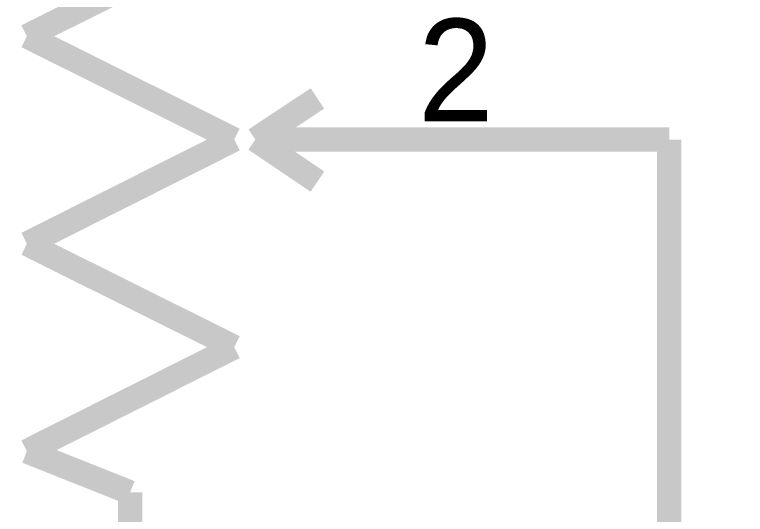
# Model space of a CAD drawing. Header units: millimetres. Extents: x 0 to 800, y 0 to 567.
# Drawn here: x 332.48 to 341.44, y 463.59 to 469.71 of the extents above; entities that cross this region are included whole.
import ezdxf

# ---------------------------------------------------------------- set-up
doc = ezdxf.new("R2010")
doc.units = ezdxf.units.MM
doc.layers.add('Sheet', color=255, linetype='Continuous')

msp = doc.modelspace()

# ---------------------------------------------------------------- linework, layer by layer
at = {"layer": 'Sheet', "const_width": 0.2997}
for points in [[(335.1707, 470.7101), (332.6284, 469.4445)], [(332.6284, 469.4445), (335.1707, 468.179)], [(335.4283, 468.179), (336.1898, 468.683)], [(335.1707, 468.179), (332.6284, 466.9023)], [(335.4283, 468.179), (336.1898, 467.6638)], [(335.4283, 468.179), (340.5017, 468.179)], [(345.0823, 460.3394), (345.0823, 458.7827), (340.5017, 458.7827), (340.5017, 468.179)], [(332.6284, 466.9023), (335.1707, 465.6368)], [(335.1707, 465.6368), (332.6284, 464.36)], [(332.6284, 464.36), (333.8939, 463.856)], [(333.8939, 463.856), (333.8939, 458.7827)]]:
    msp.add_lwpolyline(points, dxfattribs=at)

# ---------------------------------------------------------------- texts
at = {"layer": 'Sheet'}
msp.add_text('2', height=1.2543, dxfattribs=at).set_placement((337.4218, 468.403))

doc.saveas('drawing.dxf')
